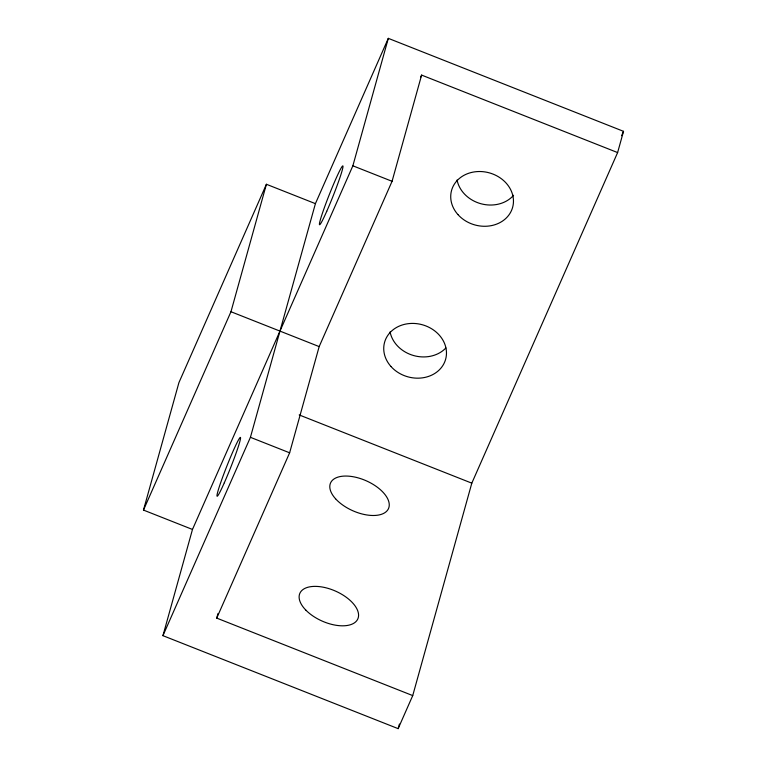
<?xml version="1.0" encoding="UTF-8"?>
<svg xmlns="http://www.w3.org/2000/svg" width="767" height="767" viewBox="0 0 767 767"><rect width="100%" height="100%" fill="white"/><g stroke="black" fill="none" stroke-linecap="round" stroke-linejoin="round"><path stroke-width="1.15" d="M162.94 635.67L192.479 529.451L143.477 510.084L178.922 382.628L266.408 184.272L315.41 203.648L250.425 437.315L162.94 635.67L398.15 728.65L412.732 695.592L471.81 483.162L617.617 152.575L623.523 131.33L388.313 38.35L315.41 203.648M143.477 510.084L230.963 311.728L266.408 184.272M412.732 695.592L216.725 618.106L218.01 613.485M192.479 529.451L352.868 165.806L388.313 38.35M216.725 618.106L289.629 452.808L319.168 346.598L392.071 181.3L421.61 75.089L617.617 152.575M398.15 728.65L399.434 724.048M420.642 77.275L421.61 75.089M621.596 135.711L623.523 131.33M352.868 165.806L392.071 181.3M230.963 311.728L319.168 346.598M299.188 414.928L471.81 483.162M250.425 437.315L289.629 452.808M445.886 347.959A31.677 27.018 15.5 0 1 413.432 355.495A31.677 27.018 15.5 0 1 390.077 331.881M513.574 195.297A31.677 27.018 15.5 0 1 480.995 203.754A31.677 27.018 15.5 0 1 457.065 179.986M457.918 214.559A31.677 27.018 15.5 0 0 511.493 210.522A31.677 27.018 15.5 0 0 476.863 171.616A31.677 27.018 15.5 0 0 457.918 214.559M390.93 366.453A31.677 27.018 15.5 0 0 444.505 362.417A31.677 27.018 15.5 0 0 409.866 323.511A31.677 27.018 15.5 0 0 390.93 366.453M224.309 482.788A31.677 2.033 -68.4 0 0 240.426 437.42A31.677 2.033 -68.4 0 0 221.49 480.363A31.677 2.033 -68.4 0 0 224.309 482.788M326.752 211.28A31.677 2.033 -68.4 0 0 342.868 165.912A31.677 2.033 -68.4 0 0 323.933 208.854A31.677 2.033 -68.4 0 0 326.752 211.28M305.755 610.033A31.677 16.414 23.8 0 0 356.617 620.858A31.677 16.414 23.8 0 0 324.153 587.388A31.677 16.414 23.8 0 0 305.755 610.033M335.601 498.818A31.677 16.414 23.8 0 0 386.779 511.119A31.677 16.414 23.8 0 0 356.195 477.371A31.677 16.414 23.8 0 0 335.601 498.818"/></g></svg>
